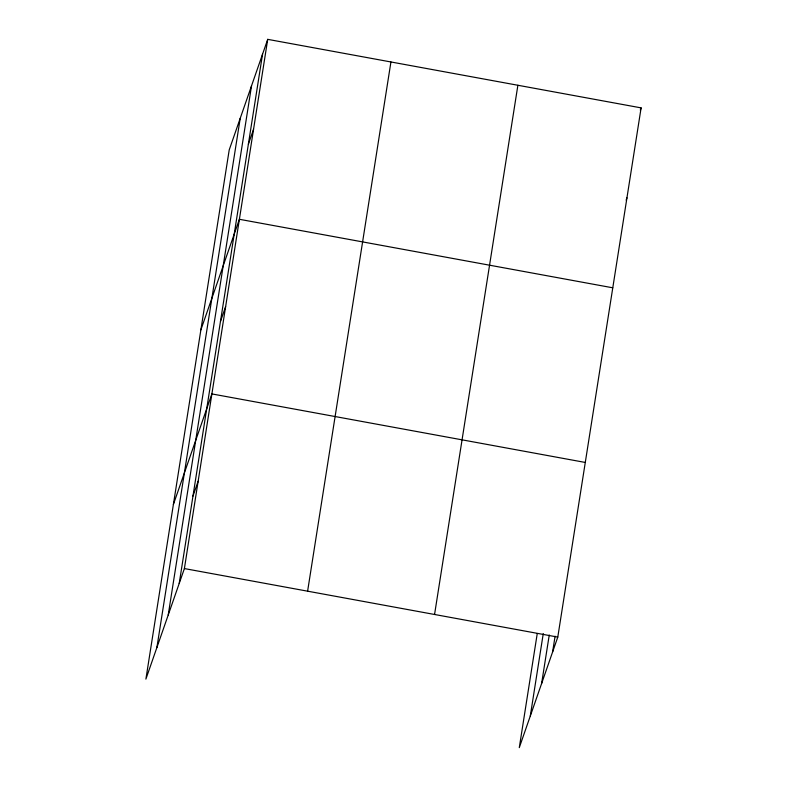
<?xml version="1.0" encoding="UTF-8"?>
<svg xmlns="http://www.w3.org/2000/svg" width="787" height="787" viewBox="0 0 787 787"><rect width="100%" height="100%" fill="white"/><g stroke="black" fill="none" stroke-linecap="round" stroke-linejoin="round"><path stroke-width="1.18" d="M156.888 647.553L240.212 118.335M168.211 615.021L251.535 85.803M179.21 583.442L262.533 54.224M267.718 39.35L229.214 149.904L145.89 679.122L184.394 568.568L267.718 39.35L641.11 107.878L557.786 637.096L519.282 747.65L537.236 633.643M307.609 591.185L390.932 61.966M434.562 614.48L517.885 85.262M530.281 716.072L543.266 633.604M541.613 683.549L549.247 635.03M552.602 651.97L555.091 636.201M248.367 144.198L253.552 129.314M200.882 329.842L239.386 219.288L612.778 287.806M220.458 321.48L225.633 306.605M173.386 504.487L211.89 393.923L585.282 462.451M192.953 496.125L198.137 481.25M640.313 110.16L641.11 107.878M626.147 200.134L626.944 197.842M184.394 568.568L557.786 637.096"/></g></svg>
